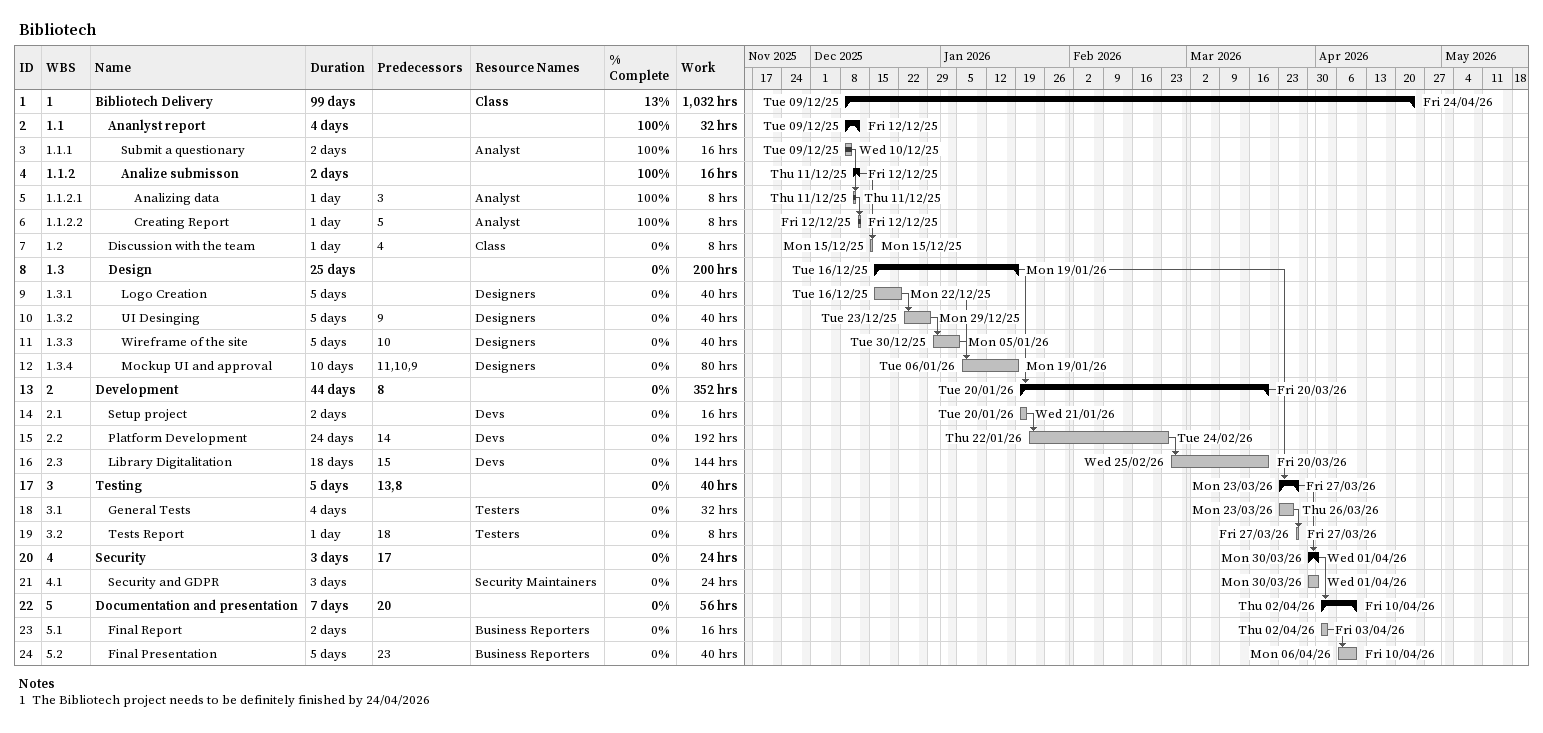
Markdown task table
Bibliotech

| ID | WBS | Task | Duration | Start | Finish | Predecessors | Resources | % complete | Work (h) |
|---|---|---|---|---|---|---|---|---|---|
| 1 | 1 | **Bibliotech Delivery** | 99d | 2025-12-09 | 2026-04-24 |  | Class | 13 | 1032 |
| 2 | 1.1 | **Ananlyst report** | 4d | 2025-12-09 | 2025-12-12 |  |  | 100 | 32 |
| 3 | 1.1.1 | Submit a questionary | 2d | 2025-12-09 | 2025-12-10 |  | Analyst | 100 | 16 |
| 4 | 1.1.2 | **Analize submisson** | 2d | 2025-12-11 | 2025-12-12 |  |  | 100 | 16 |
| 5 | 1.1.2.1 | Analizing data | 1d | 2025-12-11 | 2025-12-11 | 3 | Analyst | 100 | 8 |
| 6 | 1.1.2.2 | Creating Report | 1d | 2025-12-12 | 2025-12-12 | 5 | Analyst | 100 | 8 |
| 7 | 1.2 | Discussion with the team | 1d | 2025-12-15 | 2025-12-15 | 4 | Class | 0 | 8 |
| 8 | 1.3 | **Design** | 25d | 2025-12-16 | 2026-01-19 |  |  | 0 | 200 |
| 9 | 1.3.1 | Logo Creation | 5d | 2025-12-16 | 2025-12-22 |  | Designers | 0 | 40 |
| 10 | 1.3.2 | UI Desinging | 5d | 2025-12-23 | 2025-12-29 | 9 | Designers | 0 | 40 |
| 11 | 1.3.3 | Wireframe of the site | 5d | 2025-12-30 | 2026-01-05 | 10 | Designers | 0 | 40 |
| 12 | 1.3.4 | Mockup UI and approval | 10d | 2026-01-06 | 2026-01-19 | 11, 10, 9 | Designers | 0 | 80 |
| 13 | 2 | **Development** | 44d | 2026-01-20 | 2026-03-20 | 8 |  | 0 | 352 |
| 14 | 2.1 | Setup project | 2d | 2026-01-20 | 2026-01-21 |  | Devs | 0 | 16 |
| 15 | 2.2 | Platform Development | 24d | 2026-01-22 | 2026-02-24 | 14 | Devs | 0 | 192 |
| 16 | 2.3 | Library Digitalitation | 18d | 2026-02-25 | 2026-03-20 | 15 | Devs | 0 | 144 |
| 17 | 3 | **Testing** | 5d | 2026-03-23 | 2026-03-27 | 13, 8 |  | 0 | 40 |
| 18 | 3.1 | General Tests | 4d | 2026-03-23 | 2026-03-26 |  | Testers | 0 | 32 |
| 19 | 3.2 | Tests Report | 1d | 2026-03-27 | 2026-03-27 | 18 | Testers | 0 | 8 |
| 20 | 4 | **Security** | 3d | 2026-03-30 | 2026-04-01 | 17 |  | 0 | 24 |
| 21 | 4.1 | Security and GDPR | 3d | 2026-03-30 | 2026-04-01 |  | Security Maintainers | 0 | 24 |
| 22 | 5 | **Documentation and presentation** | 7d | 2026-04-02 | 2026-04-10 | 20 |  | 0 | 56 |
| 23 | 5.1 | Final Report | 2d | 2026-04-02 | 2026-04-03 |  | Business Reporters | 0 | 16 |
| 24 | 5.2 | Final Presentation | 5d | 2026-04-06 | 2026-04-10 | 23 | Business Reporters | 0 | 40 |

Notes
- 1: The Bibliotech project needs to be definitely finished by 24/04/2026
